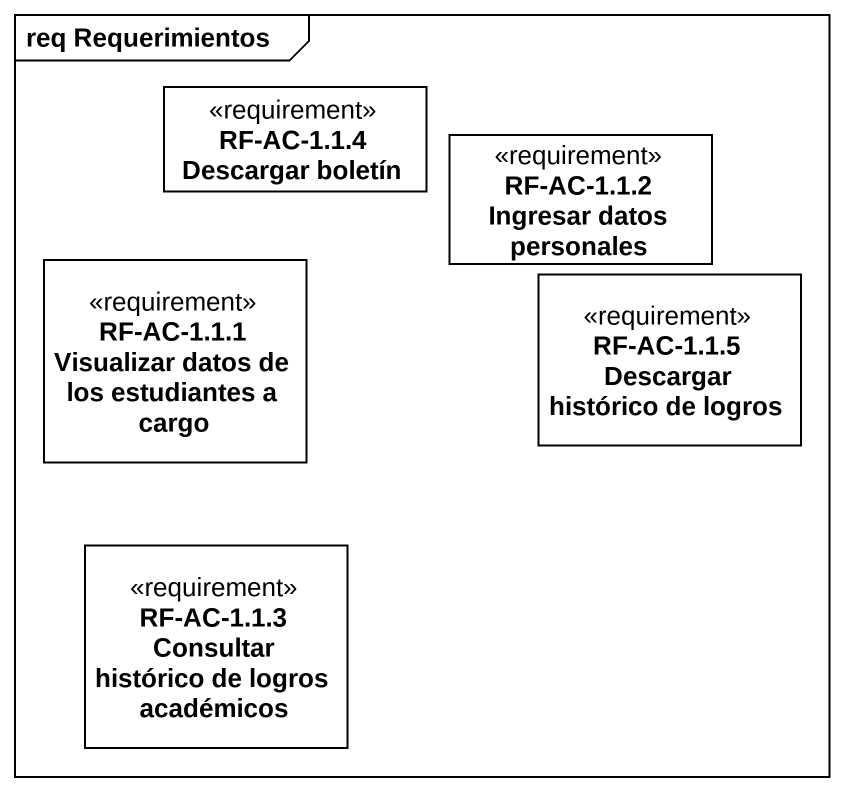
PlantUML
@startuml
mainframe req Requerimientos
hide circle
hide empty members
class "RF-AC-1.1.4 Descargar boletín" as RF_AC_1_1_4_Descargar <<requirement>>
class "RF-AC-1.1.2 Ingresar datos personales" as RF_AC_1_1_2_Ingresar_datos <<requirement>>
class "RF-AC-1.1.1 Visualizar datos de los estudiantes a cargo" as RF_AC_1_1_1_Visualizar <<requirement>>
class "RF-AC-1.1.5 Descargar histórico de logros" as RF_AC_1_1_5_Descargar <<requirement>>
class "RF-AC-1.1.3 Consultar histórico de logros académicos" as RF_AC_1_1_3_Consultar <<requirement>>
@enduml
